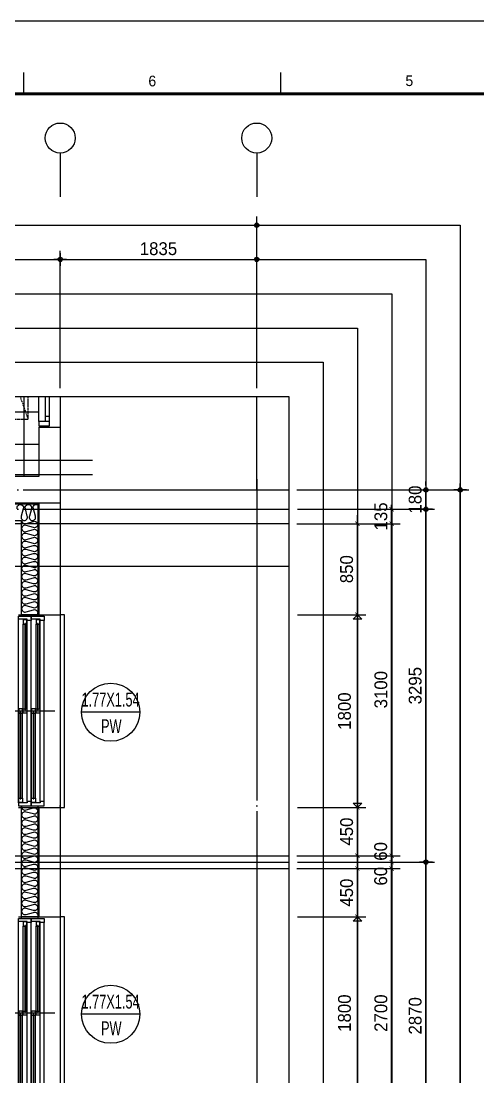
# Model space of a CAD drawing. Header units: millimetres. Extents: x -24416 to 92204, y -190080 to 23760.
# Drawn here: x 69369 to 73634, y -9857 to 0 of the extents above; entities that cross this region are included whole.
import ezdxf
from ezdxf.enums import TextEntityAlignment as Align
from ezdxf.xclip import XClip

# ---------------------------------------------------------------- set-up
doc = ezdxf.new("R2010")
doc.units = ezdxf.units.MM
doc.header["$LTSCALE"] = 50
doc.header["$XCLIPFRAME"] = 0
for name, pattern in [('AUDIT_D_220706163347-0', [0]), ('CEN', [62, 60, -1, 0, -1]), ('HID', [2.3, 1.5, -0.8])]:
    doc.linetypes.add(name, pattern=pattern)
doc.layers.get('defpoints').update_dxf_attribs({"color": 139})
for name, color, linetype in [('A-ELE8', 8, 'Continuous'), ('A-창호부호', 4, 'Continuous'), ('A-치수', 7, 'AUDIT_D_220706163347-0'), ('AA-BORD-FORM', 7, 'Continuous'), ('AA-BORD-TEXT', 3, 'Continuous'), ('AA-XXXX-DIMS', 7, 'Continuous'), ('ARDM', 7, 'Continuous'), ('CEN_CON', 1, 'CEN'), ('CEN_WALL', 12, 'CEN'), ('CONC', 2, 'Continuous'), ('DIM', 7, 'AUDIT_D_220706163347-0'), ('ELE3_CON', 7, 'Continuous'), ('INS', 8, 'Continuous'), ('WIN', 4, 'Continuous'), ('X - 단위세대$0$ETC', 6, 'Continuous'), ('바닥타일', 8, 'Continuous')]:
    doc.layers.add(name, color=color, linetype=linetype)
doc.layers.add('Defpoint', color=135, linetype='Continuous', plot=False)
doc.layers.add('MC', color=135, linetype='Continuous', plot=False)
doc.styles.add('HAUD01', font='Dotum.ttf')
doc.styles.add('맑은고딕', font='malgun.ttf', dxfattribs={"width": 0.9})
doc.dimstyles.new('DIM_40', dxfattribs={"dimscale": 40, "dimtxt": 3, "dimasz": 1, "dimexe": 2, "dimexo": 2, "dimgap": 1, "dimtad": 1, "dimdec": 0, "dimzin": 0, "dimdsep": 46, "dimtxsty": '맑은고딕', "dimblk1": 'DIMDOT', "dimblk2": 'DIMDOT', "dimsah": 1, "dimcen": 0.09, "dimdle": 2, "dimclrd": 7, "dimclre": 7, "dimclrt": 3, "dimadec": 0, "dimazin": 0, "dimtfac": 1, "dimtdec": 0, "dimtix": 1, "dimtmove": 2, "dimatfit": 3, "dimldrblk": 'DIMDOT', "dimfxl": 2, "dimtolj": 1, "dimtzin": 0, "dimarcsym": 0})
doc.dimstyles.new('MCDIM_40', dxfattribs={"dimscale": 40, "dimtxt": 3, "dimasz": 1, "dimexe": 2, "dimexo": 2, "dimgap": 1, "dimtad": 1, "dimdec": 0, "dimzin": 0, "dimdsep": 46, "dimtxsty": '맑은고딕', "dimblk1": 'ARCHTICK', "dimblk2": 'ARCHTICK', "dimsah": 1, "dimcen": 0.09, "dimdle": 2, "dimclrd": 7, "dimclre": 7, "dimclrt": 3, "dimadec": 0, "dimazin": 0, "dimtfac": 1, "dimtdec": 0, "dimtix": 1, "dimtmove": 2, "dimatfit": 3, "dimldrblk": 'ARCHTICK', "dimfxl": 1, "dimtolj": 1, "dimtzin": 0, "dimarcsym": 0})
doc.dimstyles.new('외부80-WIN', dxfattribs={"dimscale": 40, "dimtxt": 3, "dimasz": 1, "dimexe": 2, "dimexo": 2.5, "dimgap": 1.5, "dimtad": 1, "dimdec": 0, "dimzin": 0, "dimdsep": 46, "dimtxsty": '맑은고딕', "dimblk": 'DO2-2', "dimblk1": 'DO2-2', "dimblk2": 'DIMDOT', "dimcen": 0.09, "dimdle": 2, "dimclrd": 7, "dimclre": 7, "dimclrt": 3, "dimadec": 0, "dimazin": 0, "dimtfac": 1, "dimtdec": 0, "dimtix": 1, "dimtmove": 2, "dimatfit": 3, "dimldrblk": 'DO2-2', "dimfxl": 1, "dimtolj": 1, "dimtzin": 0, "dimarcsym": 0})

# ---------------------------------------------------------------- blocks, each defined once
blk = doc.blocks.new('WIN_이중창_1800')
at = {"layer": 'Defpoint'}
for p, q in [((-15, 240), (-15, 0)), ((1785, 240), (1785, 0))]:
    blk.add_line(p, q, dxfattribs=at)
at = {"layer": 'WIN'}
blk.add_line((885, -100), (885, 340), dxfattribs=at)
at = {"layer": 'WIN', "color": 8}
for p, q in [((1742, 240), (28, 240)), ((1697, 237), (905, 237)), ((1697, 202), (905, 202)), ((1730, 158), (40, 158)), ((1730, 120), (40, 120)), ((865, 196), (73, 196)), ((865, 161), (73, 161)), ((1697, 117), (905, 117)), ((1730, 38), (40, 38)), ((1730, 0), (40, 0)), ((865, 76), (73, 76)), ((865, 41), (73, 41)), ((1697, 82), (905, 82))]:
    blk.add_line(p, q, dxfattribs=at)
at = {"layer": 'WIN'}
for points in [[(40, 158), (28, 158), (28, 240), (0, 240), (0, 120), (40, 120), (40, 158)], [(905, 216.5), (905, 202), (865, 202), (865, 237), (905, 237), (905, 222.5)], [(1704, 222.5), (1704, 216.5), (898, 216.5), (898, 222.5), (1704, 222.5)], [(1697, 216.5), (1697, 202), (1737, 202), (1737, 237), (1697, 237), (1697, 222.5)], [(1730, 158), (1742, 158), (1742, 240), (1770, 240), (1770, 120), (1730, 120), (1730, 158)], [(40, 38), (28, 38), (28, 120), (0, 120), (0, 0), (40, 0), (40, 38)], [(73, 175.5), (73, 161), (33, 161), (33, 196), (73, 196), (73, 181.5)], [(872, 181.5), (872, 175.5), (66, 175.5), (66, 181.5), (872, 181.5)], [(865, 175.5), (865, 161), (905, 161), (905, 196), (865, 196), (865, 181.5)], [(905, 96.5), (905, 82), (865, 82), (865, 117), (905, 117), (905, 102.5)], [(1704, 102.5), (1704, 96.5), (898, 96.5), (898, 102.5), (1704, 102.5)], [(1697, 96.5), (1697, 82), (1737, 82), (1737, 117), (1697, 117), (1697, 102.5)], [(1730, 38), (1742, 38), (1742, 120), (1770, 120), (1770, 0), (1730, 0), (1730, 38)], [(73, 55.5), (73, 41), (33, 41), (33, 76), (73, 76), (73, 61.5)], [(872, 61.5), (872, 55.5), (66, 55.5), (66, 61.5), (872, 61.5)], [(865, 55.5), (865, 41), (905, 41), (905, 76), (865, 76), (865, 61.5)]]:
    blk.add_lwpolyline(points, dxfattribs=at)
blk = doc.blocks.new('U-76B(확장)', base_point=(4647231.1, 20750.39))
at = {"layer": 'CEN_CON'}
for p, q in [((14975, 8380), (14975, -295)), ((15155, 8380), (15155, -295)), ((15255, 1835), (8600, 1835)), ((15255, 0), (-300, 0))]:
    blk.add_line(p, q, dxfattribs=at)
at = {"layer": 'CEN_WALL'}
blk.add_line((11680, 5480), (11680, -295), dxfattribs=at)
at = {"layer": 'CONC'}
for p, q in [((15030, 5170), (15030, 2035)), ((12190, 2035), (11170, 2035)), ((11170, 2035), (11170, 1835)), ((12190, 2035), (12190, 1835)), ((15030, 2035), (13990, 2035)), ((13990, 2035), (13990, 1835)), ((12190, 1835), (11170, 1835)), ((15030, 1835), (13990, 1835))]:
    blk.add_line(p, q, dxfattribs=at)
at = {"layer": 'ELE3_CON'}
for p, q in [((11170, 1835), (9370, 1835)), ((13990, 1835), (12190, 1835))]:
    blk.add_line(p, q, dxfattribs=at)
at = {"layer": 'INS'}
for p, q in [((14870, 5170), (14870, 2195)), ((15025, 5170), (15025, 2040)), ((11155, 2195), (12205, 2195)), ((11170, 2045), (11170, 2195)), ((12205, 2195), (12205, 2045)), ((13975, 2195), (14870, 2195)), ((13990, 2045), (13990, 2195)), ((11155, 2040), (12205, 2040)), ((13975, 2040), (15025, 2040)), ((14610, 2045), (14610, 2045))]:
    blk.add_line(p, q, dxfattribs=at)
for points in [[(14979.35, 2235.55, -1.4491979), (14979.35, 2179.45), (14910.65, 2198.05, 0.5248557), (14870, 2170, 0.5248557), (14910.65, 2141.95), (14979.35, 2160.55, -1.4491979), (14979.35, 2104.45), (14910.65, 2123.05, 0.5248557), (14870, 2095, 0.5248557), (14910.65, 2066.95), (14979.35, 2085.55, -0.6707547), (15017.27, 2045, -0.6707547)], [(12195, 2195, 0.5248557), (12166.95, 2154.35), (12185.55, 2085.65, -1.4491979), (12129.45, 2085.65), (12148.05, 2154.35, 0.5248557), (12120, 2195, 0.5248557), (12091.95, 2154.35), (12110.55, 2085.65, -1.4491979), (12054.45, 2085.65), (12073.05, 2154.35, 0.5248557), (12045, 2195, 0.5248557), (12016.95, 2154.35), (12035.55, 2085.65, -1.4491979), (11979.45, 2085.65), (11998.05, 2154.35, 0.5248557), (11970, 2195, 0.5248557), (11941.95, 2154.35), (11960.55, 2085.65, -1.4491979), (11904.45, 2085.65), (11923.05, 2154.35, 0.5248557), (11895, 2195, 0.5248557), (11866.95, 2154.35), (11885.55, 2085.65, -1.4491979), (11829.45, 2085.65), (11848.05, 2154.35, 0.5248557), (11820, 2195, 0.5248557), (11791.95, 2154.35), (11810.55, 2085.65, -1.4491979), (11754.45, 2085.65), (11773.05, 2154.35, 0.5248557), (11745, 2195, 0.5248557), (11716.95, 2154.35), (11735.55, 2085.65, -1.4491979), (11679.45, 2085.65), (11698.05, 2154.35, 0.5248557), (11670, 2195, 0.5248557), (11641.95, 2154.35), (11660.55, 2085.65, -1.4491979), (11604.45, 2085.65), (11623.05, 2154.35, 0.5248557), (11595, 2195, 0.5248557), (11566.95, 2154.35), (11585.55, 2085.65, -1.4491979), (11529.45, 2085.65), (11548.05, 2154.35, 0.5248557), (11520, 2195, 0.5248557), (11491.95, 2154.35), (11510.55, 2085.65, -1.4491979), (11454.45, 2085.65), (11473.05, 2154.35, 0.5248557), (11445, 2195, 0.5248557), (11416.95, 2154.35), (11435.55, 2085.65, -1.4491979), (11379.45, 2085.65), (11398.05, 2154.35, 0.5248557), (11370, 2195, 0.5248557), (11341.95, 2154.35), (11360.55, 2085.65, -1.4491979), (11304.45, 2085.65), (11323.05, 2154.35, 0.5248557), (11295, 2195, 0.5248557), (11266.95, 2154.35), (11285.55, 2085.65, -1.4491979), (11229.45, 2085.65), (11248.05, 2154.35, 0.5248557), (11220, 2195, 0.5248557), (11191.95, 2154.35), (11210.55, 2085.65, -0.6707547), (11170, 2047.73, -0.6707547)], [(14870, 2195, 0.5248557), (14841.95, 2154.35), (14860.55, 2085.65, -1.4491979), (14804.45, 2085.65), (14823.05, 2154.35, 0.5248557), (14795, 2195, 0.5248557), (14766.95, 2154.35), (14785.55, 2085.65, -1.4491979), (14729.45, 2085.65), (14748.05, 2154.35, 0.5248557), (14720, 2195, 0.5248557), (14691.95, 2154.35), (14710.55, 2085.65, -1.4491979), (14654.45, 2085.65), (14673.05, 2154.35, 0.5248557), (14645, 2195, 0.5248557), (14616.95, 2154.35), (14635.55, 2085.65, -1.4491979), (14579.45, 2085.65), (14598.05, 2154.35, 0.5248557), (14570, 2195, 0.5248557), (14541.95, 2154.35), (14560.55, 2085.65, -1.4491979), (14504.45, 2085.65), (14523.05, 2154.35, 0.5248557), (14495, 2195, 0.5248557), (14466.95, 2154.35), (14485.55, 2085.65, -1.4491979), (14429.45, 2085.65), (14448.05, 2154.35, 0.5248557), (14420, 2195, 0.5248557), (14391.95, 2154.35), (14410.55, 2085.65, -1.4491979), (14354.45, 2085.65), (14373.05, 2154.35, 0.5248557), (14345, 2195, 0.5248557), (14316.95, 2154.35), (14335.55, 2085.65, -1.4491979), (14279.45, 2085.65), (14298.05, 2154.35, 0.5248557), (14270, 2195, 0.5248557), (14241.95, 2154.35), (14260.55, 2085.65, -1.4491979), (14204.45, 2085.65), (14223.05, 2154.35, 0.5248557), (14195, 2195, 0.5248557), (14166.95, 2154.35), (14185.55, 2085.65, -1.4491979), (14129.45, 2085.65), (14148.05, 2154.35, 0.5248557), (14120, 2195, 0.5248557), (14091.95, 2154.35), (14110.55, 2085.65, -1.4491979), (14054.45, 2085.65), (14073.05, 2154.35, 0.5248557), (14045, 2195, 0.5248557), (14016.95, 2154.35), (14035.55, 2085.65, -0.7431214), (13990, 2050.63, -0.7431214)]]:
    blk.add_lwpolyline(points, format="xyb", dxfattribs=at)
at = {"layer": 'MC'}
for p, q in [((11620, 5480), (11620, -295)), ((11740, 5480), (11740, -295)), ((14440, -295), (14440, 5510)), ((14840, -295), (14840, 5510))]:
    blk.add_line(p, q, dxfattribs=at)
at = {"layer": 'X - 단위세대$0$ETC'}
for points in [[(11170, 1795), (11170, 1835), (9370, 1835), (9370, 1795), (11170, 1795)], [(13990, 1795), (13990, 1835), (12190, 1835), (12190, 1795), (13990, 1795)]]:
    blk.add_lwpolyline(points, dxfattribs=at)
at = {"layer": 'WIN', "xscale": -1}
for p in [(11155, 1985), (13975, 1985)]:
    blk.add_blockref('WIN_이중창_1800', p, dxfattribs=at)
blk = doc.blocks.new('DIMDOT')
at = {"layer": 'AA-XXXX-DIMS'}
for p, q in [((-1.5, 0), (1.5, 0)), ((0, -1.5), (0, 1.5))]:
    blk.add_line(p, q, dxfattribs=at)
for radius in [0.5, 0.25]:
    blk.add_circle((0, 0), radius, dxfattribs=at)
blk = doc.blocks.new('*D775')
at = {"layer": 'defpoints', "color": 0, "transparency": 16777216}
for p in [(21415, -25665.5), (10880, -27265.5), (21415, -27265.5)]:
    blk.add_point(p, dxfattribs=at)
at = {"layer": 'DIM', "color": 7, "lineweight": -2, "transparency": 16777216}
for p, q in [((10880, -27185.5), (10880, -25585.5)), ((21415, -27185.5), (21415, -25585.5)), ((10920, -25665.5), (21375, -25665.5))]:
    blk.add_line(p, q, dxfattribs=at)
at = {"layer": 'DIM', "color": 7, "lineweight": -2, "transparency": 16777216, "xscale": 40, "yscale": 40, "zscale": 40, "rotation": 180}
blk.add_blockref('DIMDOT', (10880, -25665.5), dxfattribs=at)
at = {"layer": 'DIM', "color": 7, "lineweight": -2, "transparency": 16777216, "xscale": 40, "yscale": 40, "zscale": 40}
blk.add_blockref('DIMDOT', (21415, -25665.5), dxfattribs=at)
at = {"layer": 'DIM', "color": 3, "transparency": 16777216, "insert": (16147.5, -25565.4), "char_height": 120, "attachment_point": 5, "style": 'HAUD01'}
blk.add_mtext('\\A1;10535', dxfattribs=at)
blk = doc.blocks.new('*D781')
at = {"layer": 'defpoints', "color": 0, "transparency": 16777216}
for p in [(19580, -25985.5), (18260, -27265.5), (19580, -27265.5)]:
    blk.add_point(p, dxfattribs=at)
at = {"layer": 'DIM', "color": 7, "lineweight": -2, "transparency": 16777216}
for p, q in [((18260, -27185.5), (18260, -25905.5)), ((19580, -27185.5), (19580, -25905.5)), ((18300, -25985.5), (19540, -25985.5))]:
    blk.add_line(p, q, dxfattribs=at)
at = {"layer": 'DIM', "color": 7, "lineweight": -2, "transparency": 16777216, "xscale": 40, "yscale": 40, "zscale": 40, "rotation": 180}
blk.add_blockref('DIMDOT', (18260, -25985.5), dxfattribs=at)
at = {"layer": 'DIM', "color": 7, "lineweight": -2, "transparency": 16777216, "xscale": 40, "yscale": 40, "zscale": 40}
blk.add_blockref('DIMDOT', (19580, -25985.5), dxfattribs=at)
at = {"layer": 'DIM', "color": 3, "transparency": 16777216, "insert": (18920, -25885.4), "char_height": 120, "attachment_point": 5, "style": 'HAUD01'}
blk.add_mtext('\\A1;1320', dxfattribs=at)
blk = doc.blocks.new('*D782')
at = {"layer": 'defpoints', "color": 0, "transparency": 16777216}
for p in [(21415, -25985.5), (19580, -27265.5), (21415, -27265.5)]:
    blk.add_point(p, dxfattribs=at)
at = {"layer": 'DIM', "color": 7, "lineweight": -2, "transparency": 16777216}
for p, q in [((19580, -27185.5), (19580, -25905.5)), ((21415, -27185.5), (21415, -25905.5)), ((19620, -25985.5), (21375, -25985.5))]:
    blk.add_line(p, q, dxfattribs=at)
at = {"layer": 'DIM', "color": 7, "lineweight": -2, "transparency": 16777216, "xscale": 40, "yscale": 40, "zscale": 40, "rotation": 180}
blk.add_blockref('DIMDOT', (19580, -25985.5), dxfattribs=at)
at = {"layer": 'DIM', "color": 7, "lineweight": -2, "transparency": 16777216, "xscale": 40, "yscale": 40, "zscale": 40}
blk.add_blockref('DIMDOT', (21415, -25985.5), dxfattribs=at)
at = {"layer": 'DIM', "color": 3, "transparency": 16777216, "insert": (20497.5, -25885.4), "char_height": 120, "attachment_point": 5, "style": 'HAUD01'}
blk.add_mtext('\\A1;1835', dxfattribs=at)
blk = doc.blocks.new('*D827')
at = {"layer": 'defpoints', "color": 0, "transparency": 16777216}
for p in [(21715, -28137.1), (23315, -28137.1), (21715, -43292.1)]:
    blk.add_point(p, dxfattribs=at)
at = {"layer": 'DIM', "color": 7, "lineweight": -2, "transparency": 16777216}
for p, q in [((21795, -28137.1), (23395, -28137.1)), ((23315, -43252.1), (23315, -28177.1)), ((21795, -43292.1), (23395, -43292.1))]:
    blk.add_line(p, q, dxfattribs=at)
at = {"layer": 'DIM', "color": 7, "lineweight": -2, "transparency": 16777216, "xscale": 40, "yscale": 40, "zscale": 40}
for p, rotation in [((23315, -28137.1), 90), ((23315, -43292.1), 270)]:
    blk.add_blockref('DIMDOT', p, dxfattribs=dict(at, rotation=rotation))
at = {"layer": 'DIM', "color": 3, "transparency": 16777216, "insert": (23212.7, -34679.6), "char_height": 120, "attachment_point": 5, "rotation": 90, "style": 'HAUD01'}
blk.add_mtext('\\A1;15155', dxfattribs=at)
blk = doc.blocks.new('*D831')
at = {"layer": 'defpoints', "color": 0, "transparency": 16777216}
for p in [(21715, -31612.1), (22995, -31612.1), (21715, -34482.1)]:
    blk.add_point(p, dxfattribs=at)
at = {"layer": 'DIM', "color": 7, "lineweight": -2, "transparency": 16777216}
for p, q in [((21795, -31612.1), (23075, -31612.1)), ((22995, -34442.1), (22995, -31652.1)), ((21795, -34482.1), (23075, -34482.1))]:
    blk.add_line(p, q, dxfattribs=at)
at = {"layer": 'DIM', "color": 7, "lineweight": -2, "transparency": 16777216, "xscale": 40, "yscale": 40, "zscale": 40}
for p, rotation in [((22995, -31612.1), 90), ((22995, -34482.1), 270)]:
    blk.add_blockref('DIMDOT', p, dxfattribs=dict(at, rotation=rotation))
at = {"layer": 'DIM', "color": 3, "transparency": 16777216, "insert": (22895, -33047.1), "char_height": 120, "attachment_point": 5, "rotation": 90, "style": 'HAUD01'}
blk.add_mtext('\\A1;2870', dxfattribs=at)
blk = doc.blocks.new('*D832')
at = {"layer": 'defpoints', "color": 0, "transparency": 16777216}
for p in [(21715, -28317.1), (22995, -28317.1), (21715, -31612.1)]:
    blk.add_point(p, dxfattribs=at)
at = {"layer": 'DIM', "color": 7, "lineweight": -2, "transparency": 16777216}
for p, q in [((21795, -28317.1), (23075, -28317.1)), ((22995, -31572.1), (22995, -28357.1)), ((21795, -31612.1), (23075, -31612.1))]:
    blk.add_line(p, q, dxfattribs=at)
at = {"layer": 'DIM', "color": 7, "lineweight": -2, "transparency": 16777216, "xscale": 40, "yscale": 40, "zscale": 40}
for p, rotation in [((22995, -28317.1), 90), ((22995, -31612.1), 270)]:
    blk.add_blockref('DIMDOT', p, dxfattribs=dict(at, rotation=rotation))
at = {"layer": 'DIM', "color": 3, "transparency": 16777216, "insert": (22895, -29964.6), "char_height": 120, "attachment_point": 5, "rotation": 90, "style": 'HAUD01'}
blk.add_mtext('\\A1;3295', dxfattribs=at)
blk = doc.blocks.new('*D833')
at = {"layer": 'defpoints', "color": 0, "transparency": 16777216}
for p in [(21710, -28137.1), (22995, -28137.1), (21715, -28317.1)]:
    blk.add_point(p, dxfattribs=at)
at = {"layer": 'DIM', "color": 7, "lineweight": -2, "transparency": 16777216}
for p, q in [((22995, -28097.1), (22995, -28057.1)), ((21790, -28137.1), (23075, -28137.1)), ((22995, -28317.1), (22995, -28137.1)), ((21795, -28317.1), (23075, -28317.1)), ((22995, -28357.1), (22995, -28397.1))]:
    blk.add_line(p, q, dxfattribs=at)
at = {"layer": 'DIM', "color": 7, "lineweight": -2, "transparency": 16777216, "xscale": 40, "yscale": 40, "zscale": 40}
for p, rotation in [((22995, -28137.1), 270), ((22995, -28317.1), 90)]:
    blk.add_blockref('DIMDOT', p, dxfattribs=dict(at, rotation=rotation))
at = {"layer": 'DIM', "color": 3, "transparency": 16777216, "insert": (22895, -28227.1), "char_height": 120, "attachment_point": 5, "rotation": 90, "style": 'HAUD01'}
blk.add_mtext('\\A1;180', dxfattribs=at)
blk = doc.blocks.new('_ArchTick')
at = {"color": 0, "linetype": 'ByBlock', "const_width": 0.15}
blk.add_lwpolyline([(-0.5, -0.5), (0.5, 0.5)], dxfattribs=at)
blk = doc.blocks.new('*D836')
at = {"layer": 'defpoints', "color": 0, "transparency": 16777216}
for p in [(21710, -31672.1), (22675, -31672.1), (21715, -34372.1)]:
    blk.add_point(p, dxfattribs=at)
at = {"layer": 'DIM', "color": 7, "lineweight": -2, "transparency": 16777216}
for p, q in [((22675, -34452.1), (22675, -31592.1)), ((21790, -31672.1), (22755, -31672.1)), ((21795, -34372.1), (22755, -34372.1))]:
    blk.add_line(p, q, dxfattribs=at)
at = {"layer": 'DIM', "color": 7, "lineweight": -2, "transparency": 16777216, "xscale": 40, "yscale": 40, "zscale": 40}
for p, rotation in [((22675, -31672.1), 90), ((22675, -34372.1), 270)]:
    blk.add_blockref('_ArchTick', p, dxfattribs=dict(at, rotation=rotation))
at = {"layer": 'DIM', "color": 3, "transparency": 16777216, "insert": (22575, -33022.1), "char_height": 120, "attachment_point": 5, "rotation": 90, "style": 'HAUD01'}
blk.add_mtext('\\A1;2700', dxfattribs=at)
blk = doc.blocks.new('*D837')
at = {"layer": 'defpoints', "color": 0, "transparency": 16777216}
for p in [(21715, -31612.1), (22675, -31612.1), (21710, -31672.1)]:
    blk.add_point(p, dxfattribs=at)
at = {"layer": 'DIM', "color": 7, "lineweight": -2, "transparency": 16777216}
for p, q in [((21795, -31612.1), (22755, -31612.1)), ((22675, -31612.1), (22675, -31572.1)), ((22675, -31672.1), (22675, -31612.1)), ((21790, -31672.1), (22755, -31672.1)), ((22675, -31672.1), (22675, -31712.1))]:
    blk.add_line(p, q, dxfattribs=at)
at = {"layer": 'DIM', "color": 7, "lineweight": -2, "transparency": 16777216, "xscale": 40, "yscale": 40, "zscale": 40}
for p, rotation in [((22675, -31612.1), 270), ((22675, -31672.1), 90)]:
    blk.add_blockref('_ArchTick', p, dxfattribs=dict(at, rotation=rotation))
at = {"layer": 'DIM', "color": 3, "transparency": 16777216, "insert": (22573.1, -31743.6), "char_height": 120, "attachment_point": 5, "rotation": 90, "style": 'HAUD01'}
blk.add_mtext('\\A1;60', dxfattribs=at)
blk = doc.blocks.new('*D838')
at = {"layer": 'defpoints', "color": 0, "transparency": 16777216}
for p in [(21710, -31552.1), (21715, -31612.1), (22675, -31552.1)]:
    blk.add_point(p, dxfattribs=at)
at = {"layer": 'DIM', "color": 7, "lineweight": -2, "transparency": 16777216}
for p, q in [((22675, -31552.1), (22675, -31512.1)), ((21790, -31552.1), (22755, -31552.1)), ((21795, -31612.1), (22755, -31612.1)), ((22675, -31612.1), (22675, -31552.1)), ((22675, -31612.1), (22675, -31652.1))]:
    blk.add_line(p, q, dxfattribs=at)
at = {"layer": 'DIM', "color": 7, "lineweight": -2, "transparency": 16777216, "xscale": 40, "yscale": 40, "zscale": 40}
for p, rotation in [((22675, -31552.1), 270), ((22675, -31612.1), 90)]:
    blk.add_blockref('_ArchTick', p, dxfattribs=dict(at, rotation=rotation))
at = {"layer": 'DIM', "color": 3, "transparency": 16777216, "insert": (22573.1, -31511.8), "char_height": 120, "attachment_point": 5, "rotation": 90, "style": 'HAUD01'}
blk.add_mtext('\\A1;60', dxfattribs=at)
blk = doc.blocks.new('*D839')
at = {"layer": 'defpoints', "color": 0, "transparency": 16777216}
for p in [(21710, -28452.1), (22675, -28452.1), (21710, -31552.1)]:
    blk.add_point(p, dxfattribs=at)
at = {"layer": 'DIM', "color": 7, "lineweight": -2, "transparency": 16777216}
for p, q in [((22675, -31632.1), (22675, -28372.1)), ((21790, -28452.1), (22755, -28452.1)), ((21790, -31552.1), (22755, -31552.1))]:
    blk.add_line(p, q, dxfattribs=at)
at = {"layer": 'DIM', "color": 7, "lineweight": -2, "transparency": 16777216, "xscale": 40, "yscale": 40, "zscale": 40}
for p, rotation in [((22675, -28452.1), 90), ((22675, -31552.1), 270)]:
    blk.add_blockref('_ArchTick', p, dxfattribs=dict(at, rotation=rotation))
at = {"layer": 'DIM', "color": 3, "transparency": 16777216, "insert": (22575, -30002.1), "char_height": 120, "attachment_point": 5, "rotation": 90, "style": 'HAUD01'}
blk.add_mtext('\\A1;3100', dxfattribs=at)
blk = doc.blocks.new('*D840')
at = {"layer": 'defpoints', "color": 0, "transparency": 16777216}
for p in [(21715, -28317.1), (22675, -28317.1), (21710, -28452.1)]:
    blk.add_point(p, dxfattribs=at)
at = {"layer": 'DIM', "color": 7, "lineweight": -2, "transparency": 16777216}
for p, q in [((22675, -28317.1), (22675, -28277.1)), ((21795, -28317.1), (22755, -28317.1)), ((22675, -28452.1), (22675, -28317.1)), ((21790, -28452.1), (22755, -28452.1)), ((22675, -28452.1), (22675, -28492.1))]:
    blk.add_line(p, q, dxfattribs=at)
at = {"layer": 'DIM', "color": 7, "lineweight": -2, "transparency": 16777216, "xscale": 40, "yscale": 40, "zscale": 40}
for p, rotation in [((22675, -28317.1), 270), ((22675, -28452.1), 90)]:
    blk.add_blockref('_ArchTick', p, dxfattribs=dict(at, rotation=rotation))
at = {"layer": 'DIM', "color": 3, "transparency": 16777216, "insert": (22575, -28384.6), "char_height": 120, "attachment_point": 5, "rotation": 90, "style": 'HAUD01'}
blk.add_mtext('\\A1;135', dxfattribs=at)
blk = doc.blocks.new('DO2-2')
at = {"layer": 'ARDM'}
blk.add_line((0, 0), (-2, 0), dxfattribs=at)
blk.add_lwpolyline([(-1, -1), (-1, 1), (0, 0)], close=True, dxfattribs=at)
blk = doc.blocks.new('*D845')
at = {"layer": 'defpoints', "color": 0, "transparency": 16777216}
for p in [(21715, -32122.1), (22355, -32122.1), (21715, -33922.1)]:
    blk.add_point(p, dxfattribs=at)
at = {"layer": 'DIM', "color": 7, "lineweight": -2, "transparency": 16777216}
for p, q in [((21815, -32122.1), (22435, -32122.1)), ((22355, -33882.1), (22355, -32162.1)), ((21815, -33922.1), (22435, -33922.1))]:
    blk.add_line(p, q, dxfattribs=at)
at = {"layer": 'DIM', "color": 7, "lineweight": -2, "transparency": 16777216, "xscale": 40, "yscale": 40, "zscale": 40}
for p, rotation in [((22355, -32122.1), 90), ((22355, -33922.1), 270)]:
    blk.add_blockref('DO2-2', p, dxfattribs=dict(at, rotation=rotation))
at = {"layer": 'DIM', "color": 3, "transparency": 16777216, "insert": (22235, -33022.1), "char_height": 120, "attachment_point": 5, "rotation": 90, "style": 'HAUD01'}
blk.add_mtext('\\A1;1800', dxfattribs=at)
blk = doc.blocks.new('*D846')
at = {"layer": 'defpoints', "color": 0, "transparency": 16777216}
for p in [(21710, -31672.1), (22355, -31672.1), (21715, -32122.1)]:
    blk.add_point(p, dxfattribs=at)
at = {"layer": 'DIM', "color": 7, "lineweight": -2, "transparency": 16777216}
for p, q in [((22355, -32202.1), (22355, -31592.1)), ((21790, -31672.1), (22435, -31672.1)), ((21795, -32122.1), (22435, -32122.1))]:
    blk.add_line(p, q, dxfattribs=at)
at = {"layer": 'DIM', "color": 7, "lineweight": -2, "transparency": 16777216, "xscale": 40, "yscale": 40, "zscale": 40}
for p, rotation in [((22355, -31672.1), 90), ((22355, -32122.1), 270)]:
    blk.add_blockref('_ArchTick', p, dxfattribs=dict(at, rotation=rotation))
at = {"layer": 'DIM', "color": 3, "transparency": 16777216, "insert": (22255, -31897.1), "char_height": 120, "attachment_point": 5, "rotation": 90, "style": 'HAUD01'}
blk.add_mtext('\\A1;450', dxfattribs=at)
blk = doc.blocks.new('*D847')
at = {"layer": 'defpoints', "color": 0, "transparency": 16777216}
for p in [(21715, -31102.1), (22355, -31102.1), (21710, -31552.1)]:
    blk.add_point(p, dxfattribs=at)
at = {"layer": 'DIM', "color": 7, "lineweight": -2, "transparency": 16777216}
for p, q in [((22355, -31632.1), (22355, -31022.1)), ((21795, -31102.1), (22435, -31102.1)), ((21790, -31552.1), (22435, -31552.1))]:
    blk.add_line(p, q, dxfattribs=at)
at = {"layer": 'DIM', "color": 7, "lineweight": -2, "transparency": 16777216, "xscale": 40, "yscale": 40, "zscale": 40}
for p, rotation in [((22355, -31102.1), 90), ((22355, -31552.1), 270)]:
    blk.add_blockref('_ArchTick', p, dxfattribs=dict(at, rotation=rotation))
at = {"layer": 'DIM', "color": 3, "transparency": 16777216, "insert": (22255, -31327.1), "char_height": 120, "attachment_point": 5, "rotation": 90, "style": 'HAUD01'}
blk.add_mtext('\\A1;450', dxfattribs=at)
blk = doc.blocks.new('*D848')
at = {"layer": 'defpoints', "color": 0, "transparency": 16777216}
for p in [(21715, -29302.1), (22355, -29302.1), (21715, -31102.1)]:
    blk.add_point(p, dxfattribs=at)
at = {"layer": 'DIM', "color": 7, "lineweight": -2, "transparency": 16777216}
for p, q in [((21815, -29302.1), (22435, -29302.1)), ((22355, -31062.1), (22355, -29342.1)), ((21815, -31102.1), (22435, -31102.1))]:
    blk.add_line(p, q, dxfattribs=at)
at = {"layer": 'DIM', "color": 7, "lineweight": -2, "transparency": 16777216, "xscale": 40, "yscale": 40, "zscale": 40}
for p, rotation in [((22355, -29302.1), 90), ((22355, -31102.1), 270)]:
    blk.add_blockref('DO2-2', p, dxfattribs=dict(at, rotation=rotation))
at = {"layer": 'DIM', "color": 3, "transparency": 16777216, "insert": (22235, -30202.1), "char_height": 120, "attachment_point": 5, "rotation": 90, "style": 'HAUD01'}
blk.add_mtext('\\A1;1800', dxfattribs=at)
blk = doc.blocks.new('*D849')
at = {"layer": 'defpoints', "color": 0, "transparency": 16777216}
for p in [(21710, -28452.1), (22355, -28452.1), (21715, -29302.1)]:
    blk.add_point(p, dxfattribs=at)
at = {"layer": 'DIM', "color": 7, "lineweight": -2, "transparency": 16777216}
for p, q in [((22355, -29382.1), (22355, -28372.1)), ((21790, -28452.1), (22435, -28452.1)), ((21795, -29302.1), (22435, -29302.1))]:
    blk.add_line(p, q, dxfattribs=at)
at = {"layer": 'DIM', "color": 7, "lineweight": -2, "transparency": 16777216, "xscale": 40, "yscale": 40, "zscale": 40}
for p, rotation in [((22355, -28452.1), 90), ((22355, -29302.1), 270)]:
    blk.add_blockref('_ArchTick', p, dxfattribs=dict(at, rotation=rotation))
at = {"layer": 'DIM', "color": 3, "transparency": 16777216, "insert": (22255, -28877.1), "char_height": 120, "attachment_point": 5, "rotation": 90, "style": 'HAUD01'}
blk.add_mtext('\\A1;850', dxfattribs=at)
blk = doc.blocks.new('중심')
at = {"layer": 'DIM'}
blk.add_line((-350, 0), (0, 0), dxfattribs=at)
blk.add_circle((-470, 0), 120, dxfattribs=at)
blk = doc.blocks.new('A$C4D377245')
at = {"layer": 'A-창호부호'}
blk.add_line((675, 345), (15, 345), dxfattribs=at)
blk.add_circle((345, 345), 330, dxfattribs=at)
blk = doc.blocks.new('XR-FORM 청주월명')
at = {"layer": 'AA-BORD-FORM', "color": 2}
for p, q in [((481, 577), (481, 582)), ((541, 577), (541, 582))]:
    blk.add_line(p, q, dxfattribs=at)
at = {"layer": 'AA-BORD-FORM', "color": 1}
blk.add_lwpolyline([(0, 0), (841, 0), (841, 594), (0, 594)], close=True, dxfattribs=at)
at = {"layer": 'AA-BORD-FORM', "color": 2, "const_width": 0.682}
blk.add_lwpolyline([(21, 17), (21, 577), (821, 577), (821, 17)], close=True, dxfattribs=at)
at = {"layer": 'AA-BORD-TEXT', "color": 7, "style": 'HAUD01'}
for s, p in [('6', (511, 580.02)), ('5', (571, 580.09))]:
    blk.add_text(s, height=2.5, dxfattribs=at).set_placement(p, align=Align.MIDDLE_CENTER)
blk = doc.blocks.new('실외기창_1000')
at = {"layer": 'WIN', "color": 8}
blk.add_line((960, 100), (40, 100), dxfattribs=at)
at = {"layer": 'WIN'}
for p, q in [((960, 36), (40, 36)), ((960, 0), (40, 0)), ((90, 36), (90, 0)), ((910, 36), (910, 0))]:
    blk.add_line(p, q, dxfattribs=at)
for points in [[(40, 100), (0, 100), (0, 0), (40, 0)], [(960, 100), (1000, 100), (1000, 0), (960, 0)]]:
    blk.add_lwpolyline(points, close=True, dxfattribs=at)
blk = doc.blocks.new('A$C8273e713')
at = {"layer": 'A-ELE8', "linetype": 'HID', "ltscale": 0.1}
for p, q in [((0, 310), (880, 0)), ((0, 0), (880, 310))]:
    blk.add_line(p, q, dxfattribs=at)
blk.add_lwpolyline([(0, 310), (880, 310), (880, 0), (0, 0)], close=True, dxfattribs=at)
blk = doc.blocks.new('U-76A(확장)3')
at = {"layer": '바닥타일'}
h = blk.add_hatch(dxfattribs=at)
h.set_pattern_fill('_USER', color=256, scale=300, double=1, pattern_type=0)
h.set_pattern_definition([(0, (498351.77, 179302.88), (0, 300), []), (90, (498351.77, 179302.88), (-300, 2e-14), [])])
h.paths.add_polyline_path([(13145, 1380), (13795, 1380), (13795, 730), (13145, 730)], flags=16)
h.paths.add_polyline_path([(14045, 200), (14045, 1490), (12245, 1490), (12245, 200)])
at = {"layer": 'CEN_CON'}
for p, q in [((14030, -300), (14030, 10335)), ((0, 0), (14595, 0))]:
    blk.add_line(p, q, dxfattribs=at)
at = {"layer": 'CONC'}
for p, q in [((14295, 0), (14295, 9445)), ((14045, 200), (14045, 1490)), ((13585, 200), (14045, 200)), ((13585, 200), (13585, 0)), ((13585, 0), (14295, 0))]:
    blk.add_line(p, q, dxfattribs=at)
at = {"layer": 'ELE3_CON'}
blk.add_line((12555, 0), (13585, 0), dxfattribs=at)
at = {"layer": 'MC'}
blk.add_line((13895, -300), (13895, 10335), dxfattribs=at)
blk.add_blockref('실외기창_1000', (12570, 100))
at = {"layer": 'A-ELE8', "linetype": 'HID', "ltscale": 0.1}
blk.add_blockref('A$C8273e713', (12630, 300), dxfattribs=at)
blk = doc.blocks.new('DIM-1108')
at = {"layer": 'A-치수', "xscale": 1.166666666666666, "yscale": 1.166666666666666, "zscale": 1.166666666666666, "rotation": 270}
for p in [(19580, -25399.7), (21415, -25399.7)]:
    blk.add_blockref('중심', p, dxfattribs=at)
at = {"layer": 'DIM'}
for base, p1, p2, picture, middle in [((21415, -25665.5), (10880, -27265.5), (21415, -27265.5), '*D775', (16147.5, -25565.4)), ((19580, -25985.5), (18260, -27265.5), (19580, -27265.5), '*D781', (18920, -25885.4)), ((21415, -25985.5), (19580, -27265.5), (21415, -27265.5), '*D782', (20497.5, -25885.4))]:
    dim = blk.add_linear_dim(base=base, p1=p1, p2=p2, dimstyle='DIM_40', override={"dimscale": 40, "dimtxsty": 'HAUD01'}, dxfattribs=at)
    dim.commit()
    dim.dimension.update_dxf_attribs({"geometry": picture, "text_midpoint": middle})
for base, p1, p2, dimstyle, override, picture, middle in [((22995, -28137.1), (21715, -28317.1), (21710, -28137.1), 'DIM_40', {"dimscale": 40, "dimtxsty": 'HAUD01'}, '*D833', (22895, -28227.1)), ((22675, -28317.1), (21710, -28452.1), (21715, -28317.1), 'MCDIM_40', {"dimtxsty": 'HAUD01'}, '*D840', (22575, -28384.6)), ((22995, -28317.1), (21715, -31612.1), (21715, -28317.1), 'DIM_40', {"dimscale": 40, "dimtxsty": 'HAUD01'}, '*D832', (22895, -29964.6)), ((22675, -28452.1), (21710, -31552.1), (21710, -28452.1), 'MCDIM_40', {"dimtxsty": 'HAUD01'}, '*D839', (22575, -30002.1)), ((22355, -28452.1), (21715, -29302.1), (21710, -28452.1), 'MCDIM_40', {"dimtxsty": 'HAUD01'}, '*D849', (22255, -28877.1)), ((22355, -29302.1), (21715, -31102.1), (21715, -29302.1), '외부80-WIN', {"dimtxsty": 'HAUD01'}, '*D848', (22235, -30202.1)), ((22355, -31102.1), (21710, -31552.1), (21715, -31102.1), 'MCDIM_40', {"dimtxsty": 'HAUD01'}, '*D847', (22255, -31327.1)), ((22675, -31672.1), (21715, -34372.1), (21710, -31672.1), 'MCDIM_40', {"dimtxsty": 'HAUD01'}, '*D836', (22575, -33022.1)), ((22355, -31672.1), (21715, -32122.1), (21710, -31672.1), 'MCDIM_40', {"dimtxsty": 'HAUD01'}, '*D846', (22255, -31897.1)), ((22995, -31612.1), (21715, -34482.1), (21715, -31612.1), 'DIM_40', {"dimscale": 40, "dimtxsty": 'HAUD01'}, '*D831', (22895, -33047.1)), ((22355, -32122.1), (21715, -33922.1), (21715, -32122.1), '외부80-WIN', {"dimtxsty": 'HAUD01'}, '*D845', (22235, -33022.1))]:
    dim = blk.add_linear_dim(base=base, p1=p1, p2=p2, angle=270, dimstyle=dimstyle, override=override, dxfattribs=at)
    dim.commit()
    dim.dimension.update_dxf_attribs({"geometry": picture, "text_midpoint": middle})
for base, p1, p2, dimstyle, override, picture, middle in [((23315, -28137.1), (21715, -43292.1), (21715, -28137.1), 'DIM_40', {"dimscale": 40, "dimtxsty": 'HAUD01'}, '*D827', (23212.7, -34679.6)), ((22675, -31552.1), (21715, -31612.1), (21710, -31552.1), 'MCDIM_40', {"dimtxsty": 'HAUD01'}, '*D838', (22573.1, -31511.8)), ((22675, -31612.1), (21710, -31672.1), (21715, -31612.1), 'MCDIM_40', {"dimtxsty": 'HAUD01'}, '*D837', (22573.1, -31743.6))]:
    dim = blk.add_linear_dim(base=base, p1=p1, p2=p2, angle=270, dimstyle=dimstyle, override=override, dxfattribs=at)
    dim.commit()
    dim.dimension.update_dxf_attribs({"geometry": picture, "text_midpoint": middle, "dimtype": 128})

msp = doc.modelspace()

# ---------------------------------------------------------------- linework, layer by layer
at = {"layer": 'CEN_CON'}
msp.add_line((71569, -4377.1), (71569, -3505.5), dxfattribs=at)
at = {"layer": 'defpoints'}
for points in [[(73469, -21432.1), (58028.8, -21432.1), (58028.8, -1905.5), (73469, -1905.5)], [(73149, -21112.1), (58348.8, -21112.1), (58348.8, -2225.5), (73149, -2225.5)], [(72829, -20792.1), (58668.8, -20792.1), (58668.8, -2545.5), (72829, -2545.5)], [(72509, -20472.1), (58988.8, -20472.1), (58988.8, -2865.5), (72509, -2865.5)], [(72189, -20152.1), (59308.8, -20152.1), (59308.8, -3185.5), (72189, -3185.5)], [(71869, -19832.1), (59628.8, -19832.1), (59628.8, -3505.5), (71869, -3505.5)]]:
    msp.add_lwpolyline(points, close=True, dxfattribs=at)

# ---------------------------------------------------------------- block references
msp.add_blockref('DIM-1108', (50153.9, 23760))
at = {"xscale": 40, "yscale": 40, "zscale": 40}
msp.add_blockref('XR-FORM 청주월명', (50153.9, -23760), dxfattribs=at)
ref = msp.add_blockref('U-76A(확장)3', (69734, 9792.9), dxfattribs=dict(xscale=-1, rotation=90))
XClip(ref).set_block_clipping_path([(13298.4077166072, -2135.0000000001), (29625.0000000005, 10105.1364734632)])
ref = msp.add_blockref('U-76B(확장)', (50818.6, 4627699), dxfattribs=dict(rotation=90))
XClip(ref).set_block_clipping_path([(-300, -300), (16026.5922833934, 11940.1364734633)])
at = {"layer": 'A-창호부호', "xscale": 0.8231884058332071, "yscale": 0.8231884058332071, "zscale": 0.8231884058332071}
for p in [(69922, -6736.1), (69922, -9556.1)]:
    msp.add_blockref('A$C4D377245', p, dxfattribs=at)

# ---------------------------------------------------------------- texts
at = {"layer": 'A-창호부호', "color": 6, "style": 'HAUD01', "width": 0.7}
for s, p in [('1.77X1.54', (70204.3, -6335.3)), ('PW', (70211.2, -6583)), ('1.77X1.54', (70204.3, -9155.3)), ('PW', (70211.2, -9403))]:
    msp.add_text(s, height=130, dxfattribs=at).set_placement(p, align=Align.MIDDLE)

doc.saveas('drawing.dxf')
